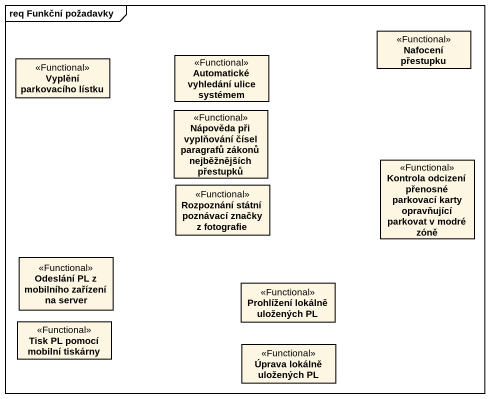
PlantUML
@startuml
mainframe req Funkční požadavky
hide circle
hide empty members
class "Vyplění parkovacího lístku" as Vyplění_parkovacího_lístku <<Functional>>
class "Automatické vyhledání ulice systémem" as Automatické_vyhledání_ulice <<Functional>>
class "Nafocení přestupku" as Nafocení_přestupku <<Functional>>
class "Nápověda při vyplňování čísel paragrafů zákonů nejběžnějších přestupků" as Nápověda_při_vyplňování <<Functional>>
class "Kontrola odcizení přenosné parkovací karty opravňující parkovat v modré zóně" as Kontrola_odcizení_přenosné <<Functional>>
class "Rozpoznání státní poznávací značky z fotografie" as Rozpoznání_státní_poznávací <<Functional>>
class "Odeslání PL z mobilního zařízení na server" as Odeslání_PL_z_mobilního <<Functional>>
class "Prohlížení lokálně uložených PL" as Prohlížení_lokálně <<Functional>>
class "Tisk PL pomocí mobilní tiskárny" as Tisk_PL_pomocí_mobilní <<Functional>>
class "Úprava lokálně uložených PL" as Úprava_lokálně_uložených_PL <<Functional>>
@enduml
